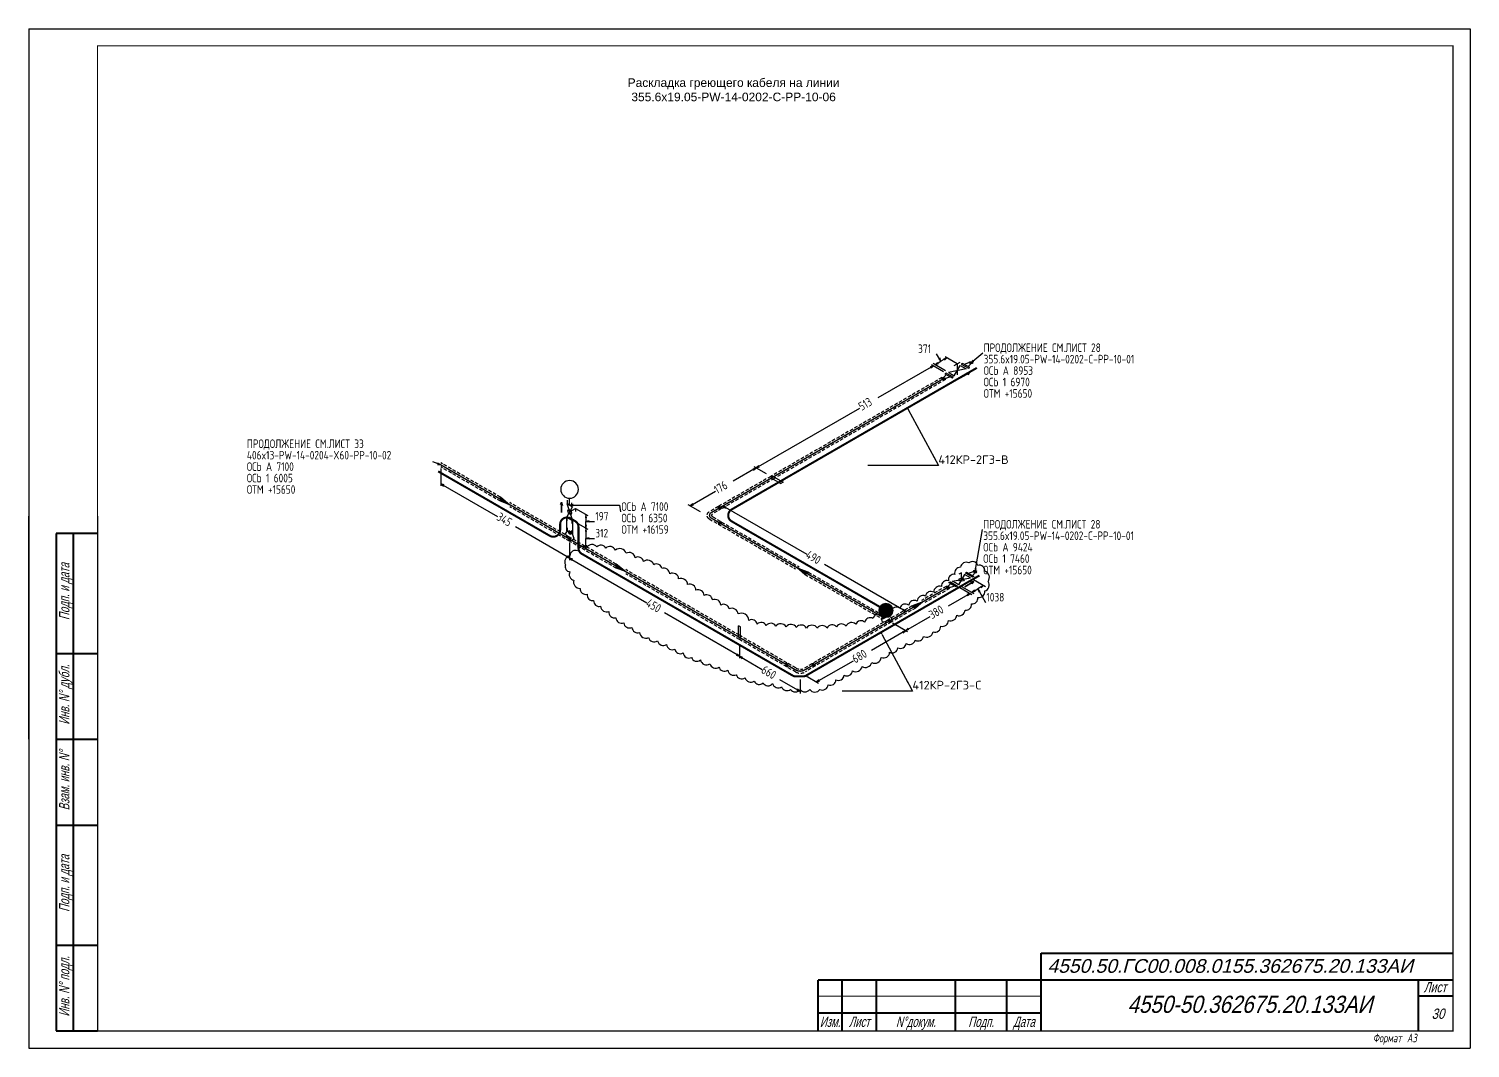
# Model space of a CAD drawing. Header units: millimetres. Extents: x 789 to 1209, y 747 to 1713.
# Drawn here: x 788.8 to 1208.8, y 747 to 1044 of the extents above; entities that cross this region are included whole.
import ezdxf
from ezdxf import colors
from ezdxf.entities.mleader import LeaderData, LeaderLine
from ezdxf.enums import TextEntityAlignment as Align
from ezdxf.math import Vec2, Vec3

# ---------------------------------------------------------------- set-up
doc = ezdxf.new("R2010")
doc.units = ezdxf.units.MM
for name, pattern in [('GT110', [1.5, 1, -0.5]), ('HIDDEN', [0.375, 0.25, -0.125]), ('JIS_02_4.0', [5.5, 4, -1.5])]:
    doc.linetypes.add(name, pattern=pattern)
for name, color, linetype in [('GT_1', 7, 'Continuous'), ('HEAT TRACING', 1, 'Continuous'), ('RAMKA', 2, 'Continuous'), ('TRACE', 1, 'HIDDEN')]:
    doc.layers.add(name, color=color, linetype=linetype)
for name, color, linetype, lineweight in [('HT_Equipment', 1, 'Continuous', 35), ('Текст штампа', 7, 'Continuous', 0), ('Электрообогрев', 1, 'JIS_02_4.0', 30)]:
    doc.layers.add(name, color=color, linetype=linetype, lineweight=lineweight)
doc.styles.add('Aryal.cyr 3', font='arial.ttf', dxfattribs={"width": 0.666667, "oblique": 15, "height": 3})
doc.styles.add('ESKDU', font='eskd_u.shx')
doc.styles.add('HTX1', font='GOST2304A', dxfattribs={"width": 0.98})
doc.styles.add('Pentair Style 1', font='isocpeur.ttf')
doc.styles.get("Standard").update_dxf_attribs({"font": 'txt.shx'})

# ---------------------------------------------------------------- blocks, each defined once
blk = doc.blocks.new('GA_END-SEAL')
at = {"layer": 'HT_Equipment', "color": 7, "true_color": 0xffffff, "const_width": 200}
blk.add_lwpolyline([(-100, 0, 1), (100, 0, 1)], format="xyb", close=True, dxfattribs=at)
at = {"layer": 'HT_Equipment'}
blk.add_circle((0, 0), 200, dxfattribs=at)
at = {"layer": 'HT_Equipment', "style": 'Pentair Style 1'}
blk.add_text('ES', height=180, dxfattribs=at).set_placement((0, 0), align=Align.MIDDLE_CENTER)
blk = doc.blocks.new('_Dot')
at = {"color": 0, "linetype": 'ByBlock', "lineweight": -2}
blk.add_line((-0.5, 0), (-1, 0), dxfattribs=at)
at = {"color": 0, "linetype": 'ByBlock', "const_width": 0.5}
blk.add_lwpolyline([(-0.25, 0, 1), (0.25, 0, 1)], format="xyb", close=True, dxfattribs=at)

msp = doc.modelspace()

# ---------------------------------------------------------------- linework, layer by layer
at = {"linetype": 'Continuous'}
for p, q in [((788.81, 1043.99), (788.81, 746.99)), ((788.81, 1043.99), (1208.81, 1043.99)), ((1208.81, 1043.99), (1208.81, 746.99)), ((788.81, 746.99), (1208.81, 746.99))]:
    msp.add_line(p, q, dxfattribs=at)
at = {"color": 7}
for p, q in [((788.81, 836.99), (788.81, 901.99)), ((808.81, 901.99), (808.81, 751.99))]:
    msp.add_line(p, q, dxfattribs=at)
at = {"linetype": 'Continuous', "const_width": 0.3}
msp.add_lwpolyline([(808.81, 1038.99), (1203.81, 1038.99), (1203.81, 751.99), (808.81, 751.99)], close=True, dxfattribs=at)
at = {"layer": 'GT_1', "flags": 128}
for points in [[(1054.59, 947.13), (1053.34, 949.28)], [(1063.34, 946.68), (1066.79, 949.58)], [(1052.39, 945.83), (1036.19, 936.48)], [(1051.64, 945.18), (1052.39, 945.83), (1051.44, 945.48)], [(1055.39, 944.08), (1051.84, 946.13)], [(1055.89, 944.38), (1052.34, 946.43)], [(1052.89, 946.13), (1054.59, 947.13)], [(1053.64, 946.78), (1052.89, 946.13), (1053.84, 946.48)], [(1053.94, 947.88), (1054.59, 947.13), (1054.24, 948.08)], [(1056.34, 948.13), (1054.59, 947.13)], [(1055.59, 947.48), (1056.34, 948.13), (1055.39, 947.78)], [(1059.34, 946.38), (1055.79, 948.43)], [(1057.64, 943.38), (1058.49, 942.88), (1060.24, 945.88), (1061.99, 944.88), (1056.79, 943.88), (1057.64, 943.38)], [(1058.49, 945.88), (1060.24, 946.88)], [(1059.39, 943.18), (1059.39, 946.38)], [(1061.59, 945.68), (1062.64, 945.08), (1062.99, 945.28), (1060.89, 946.48), (1060.54, 946.28), (1061.59, 945.68)], [(1062.54, 945.58), (1063.54, 946.58), (1063.14, 946.83), (1061.34, 946.23)], [(1063.34, 946.68), (1063.89, 946.68), (1063.79, 946.43), (1063.34, 946.38), (1062.79, 946.68), (1062.89, 946.93), (1063.34, 946.98), (1063.89, 946.68), (1063.44, 946.43), (1063.34, 946.88), (1062.99, 946.88), (1062.99, 946.68), (1063.34, 946.68)], [(1063.99, 947.43), (1063.34, 946.68), (1064.19, 947.18)], [(1055.39, 942.08), (1055.94, 942.08), (1055.84, 941.83), (1055.39, 941.78), (1054.84, 942.08), (1054.94, 942.33), (1055.39, 942.38), (1055.94, 942.08), (1055.49, 941.83), (1055.39, 942.28), (1055.04, 942.28), (1055.04, 942.08), (1055.39, 942.08)], [(1057.34, 942.58), (1055.59, 941.98), (1055.14, 942.23), (1056.19, 943.23)], [(1056.79, 942.88), (1057.84, 942.28), (1058.19, 942.48), (1056.14, 943.68), (1055.74, 943.48), (1056.79, 942.88)], [(1060.34, 942.28), (1062.94, 943.78), (1061.99, 943.58), (1062.59, 943.23), (1062.94, 943.78), (1060.34, 942.28)], [(1000.74, 916.03), (1030.99, 933.48)], [(908.89, 916.93), (906.54, 917.78)], [(907.89, 917.08), (908.89, 916.93), (908.04, 917.43)], [(908.89, 915.93), (908.89, 910.83)], [(1000.74, 916.03), (994.09, 912.23)], [(999.99, 915.38), (1000.74, 916.03), (999.79, 915.68)], [(1003.74, 914.28), (1000.19, 916.33)], [(1003.74, 914.28), (1000.19, 916.33)], [(1001.49, 916.68), (1000.74, 916.03), (1001.69, 916.38)], [(909.84, 911.08), (908.89, 911.43), (909.64, 910.78)], [(908.89, 911.43), (925.39, 901.88)], [(1005.69, 913.53), (1005.04, 913.18), (1007.94, 911.48)], [(1005.69, 913.53), (1008.59, 911.88), (1007.94, 911.48)], [(926.24, 906.93), (926.24, 907.58), (928.99, 905.33), (926.24, 906.38), (926.24, 907.48), (928.74, 905.48), (926.24, 906.43), (926.24, 907.43), (928.44, 905.63), (926.24, 906.48), (926.24, 907.33), (928.19, 905.83), (926.24, 906.58), (926.24, 907.23), (927.94, 905.93), (926.24, 906.63), (926.24, 907.18), (927.64, 906.13), (926.24, 906.73), (926.24, 907.08), (927.44, 906.23), (926.24, 906.83), (926.24, 907.03), (927.14, 906.43), (926.24, 906.88), (926.24, 906.93), (928.99, 905.33)], [(946.39, 905.23), (946.39, 907.23)], [(981.54, 904.98), (988.89, 909.23)], [(944.04, 903.03), (944.04, 906.08), (944.34, 905.13), (943.74, 905.48), (944.04, 906.08), (944.04, 903.03)], [(946.39, 901.23), (945.54, 901.73), (947.24, 904.73), (945.54, 905.73), (947.24, 900.73), (946.39, 901.23)], [(945.69, 906.63), (945.69, 905.63), (947.09, 904.83), (947.09, 905.83)], [(945.89, 903.53), (946.04, 903.83), (946.39, 903.83), (946.84, 903.38), (946.99, 902.88), (946.84, 902.48), (946.39, 902.53), (946.04, 902.93), (945.89, 903.53)], [(947.39, 905.38), (946.39, 905.23), (947.39, 905.08)], [(946.39, 905.23), (960.89, 905.23), (961.24, 903.28)], [(946.39, 903.23), (948.14, 904.23), (948.14, 903.38)], [(948.14, 904.23), (951.69, 902.18)], [(984.54, 903.23), (980.99, 905.28)], [(982.29, 905.63), (981.54, 904.98), (982.49, 905.33)], [(988.04, 903.23), (991.59, 905.28)], [(990.19, 904.48), (990.74, 904.48), (990.64, 904.23), (990.19, 904.18), (989.64, 904.48), (989.74, 904.73), (990.19, 904.78), (990.74, 904.48), (990.29, 904.23), (990.19, 904.68), (989.84, 904.68), (989.84, 904.48), (990.19, 904.48)], [(991.99, 904.63), (991.04, 904.98), (991.79, 904.33)], [(991.04, 904.98), (1015.49, 890.88)], [(946.39, 889.78), (930.59, 898.88)], [(946.39, 897.23), (945.54, 897.73), (945.54, 901.73), (947.24, 900.73), (947.24, 896.73), (946.39, 897.23)], [(945.69, 900.63), (945.69, 901.63), (947.09, 900.83), (947.09, 899.83)], [(948.14, 900.23), (951.69, 898.18)], [(948.14, 900.23), (951.69, 898.18)], [(951.29, 901.48), (951.14, 902.48), (950.99, 901.48)], [(950.99, 899.48), (951.14, 898.48), (951.29, 899.48)], [(951.14, 902.48), (951.14, 900.48)], [(952.14, 900.63), (951.14, 900.48), (952.14, 900.33)], [(951.14, 898.48), (951.14, 900.48)], [(951.14, 900.48), (953.64, 900.48)], [(990.19, 899.98), (989.64, 899.98), (989.74, 899.73), (990.19, 899.68), (990.74, 899.98), (990.64, 900.23), (990.19, 900.28), (989.64, 899.98), (990.09, 899.73), (990.19, 900.18), (990.54, 900.18), (990.54, 899.98), (990.19, 899.98)], [(946.39, 895.28), (945.74, 895.68), (945.19, 896.98), (945.74, 897.63), (947.14, 896.83), (947.59, 895.58), (947.14, 894.88), (946.39, 895.28)], [(945.69, 898.63), (945.69, 897.63), (947.09, 896.83), (947.09, 897.83)], [(946.39, 897.23), (946.14, 897.68), (945.94, 897.48), (946.14, 897.08), (946.64, 896.78), (946.84, 896.98), (946.64, 897.38), (946.14, 897.68), (946.14, 897.18), (946.59, 897.33), (946.74, 897.03), (946.59, 896.93), (946.39, 897.23)], [(946.39, 895.28), (946.64, 895.43), (946.39, 895.78), (946.14, 895.73), (946.14, 895.13), (946.39, 894.78), (946.64, 894.83), (946.64, 895.43), (946.19, 895.68), (946.59, 894.98), (946.39, 894.88), (946.19, 895.18), (946.39, 895.28)], [(951.29, 897.48), (951.14, 898.48), (950.99, 897.48)], [(951.14, 898.48), (951.14, 895.53)], [(952.14, 895.68), (951.14, 895.53), (952.14, 895.38)], [(951.14, 892.53), (951.14, 895.53)], [(951.14, 895.53), (953.64, 895.53)], [(1064.54, 885.83), (1066.69, 898.13)], [(945.44, 890.13), (946.39, 889.78), (945.64, 890.43)], [(946.39, 894.28), (946.39, 891.68)], [(946.39, 894.28), (946.39, 889.18)], [(946.39, 893.28), (946.39, 889.18)], [(948.14, 894.28), (951.69, 892.23)], [(950.99, 893.53), (951.14, 892.53), (951.29, 893.53)], [(947.34, 889.43), (946.39, 889.78), (947.14, 889.13)], [(946.39, 889.78), (968.89, 876.78)], [(959.99, 887.43), (959.99, 888.08), (962.74, 885.83), (959.99, 886.88), (959.99, 887.98), (962.49, 885.98), (959.99, 886.93), (959.99, 887.93), (962.19, 886.13), (959.99, 886.98), (959.99, 887.83), (961.94, 886.33), (959.99, 887.08), (959.99, 887.73), (961.69, 886.43), (959.99, 887.13), (959.99, 887.68), (961.39, 886.63), (959.99, 887.23), (959.99, 887.58), (961.19, 886.73), (959.99, 887.33), (959.99, 887.53), (960.89, 886.93), (959.99, 887.38), (959.99, 887.43), (962.74, 885.83)], [(1015.49, 885.33), (1014.94, 885.03), (1012.74, 886.93), (1015.99, 885.63), (1014.99, 885.03), (1012.99, 886.78), (1015.94, 885.58), (1015.09, 885.08), (1013.29, 886.63), (1015.89, 885.53), (1015.14, 885.13), (1013.54, 886.43), (1015.79, 885.53), (1015.19, 885.18), (1013.79, 886.33), (1015.74, 885.48), (1015.29, 885.23), (1014.09, 886.13), (1015.64, 885.43), (1015.34, 885.23), (1014.29, 886.03), (1015.59, 885.38), (1015.44, 885.28), (1014.59, 885.83), (1015.54, 885.33), (1015.49, 885.33), (1012.74, 886.93)], [(1044.34, 874.18), (1020.69, 887.88)], [(1064.54, 886.83), (1064.54, 885.83), (1064.89, 886.78)], [(1057.44, 882.38), (1056.39, 881.33), (1056.84, 881.08), (1058.64, 881.68)], [(1057.99, 882.03), (1056.94, 882.63), (1057.34, 882.83), (1059.39, 881.63), (1059.04, 881.43), (1057.99, 882.03)], [(1058.84, 882.53), (1057.99, 883.03), (1063.19, 884.03), (1061.44, 885.03), (1059.69, 882.03), (1058.84, 882.53)], [(1060.04, 883.83), (1060.59, 883.93), (1061.09, 883.83), (1061.34, 883.48), (1061.19, 883.18), (1060.59, 883.03), (1059.99, 883.18), (1059.79, 883.48), (1060.04, 883.83)], [(1060.59, 883.53), (1060.59, 885.53), (1059.84, 885.13)], [(1061.54, 881.43), (1064.14, 882.93), (1063.19, 882.73), (1063.79, 882.38), (1064.14, 882.93), (1061.54, 881.43)], [(1062.79, 884.83), (1061.74, 885.43), (1062.09, 885.63), (1064.19, 884.43), (1063.84, 884.23), (1062.79, 884.83)], [(1062.59, 885.38), (1064.34, 885.98), (1064.79, 885.73), (1063.79, 884.68)], [(1064.54, 885.83), (1064.54, 886.13), (1064.09, 886.08), (1063.99, 885.83), (1064.54, 885.53), (1064.99, 885.58), (1065.09, 885.83), (1064.54, 886.13), (1064.09, 885.88), (1064.89, 885.83), (1064.89, 885.63), (1064.54, 885.63), (1064.54, 885.83)], [(1064.04, 883.53), (1067.59, 881.48)], [(1056.59, 881.23), (1056.59, 881.53), (1056.14, 881.48), (1056.04, 881.23), (1056.59, 880.93), (1057.04, 880.98), (1057.14, 881.23), (1056.59, 881.53), (1056.14, 881.28), (1056.94, 881.23), (1056.94, 881.03), (1056.59, 881.03), (1056.59, 881.23)], [(1063.09, 879.48), (1056.69, 875.78)], [(1060.09, 881.23), (1063.64, 879.18)], [(1060.59, 881.53), (1064.14, 879.48)], [(1062.34, 878.83), (1063.09, 879.48), (1062.14, 879.13)], [(1063.59, 879.78), (1065.34, 880.78)], [(1064.34, 880.43), (1063.59, 879.78), (1064.54, 880.13)], [(1067.04, 881.78), (1065.34, 880.78)], [(1065.99, 880.03), (1065.34, 880.78), (1065.69, 879.83)], [(1065.34, 880.78), (1067.59, 876.88)], [(1066.29, 881.13), (1067.04, 881.78), (1066.09, 881.43)], [(995.89, 861.18), (974.09, 873.78)], [(1041.34, 872.43), (1044.89, 874.48)], [(1043.39, 874.53), (1044.34, 874.18), (1043.59, 874.83)], [(1046.69, 875.53), (1046.14, 875.83), (1049.44, 877.13), (1047.19, 875.23), (1046.19, 875.83), (1049.19, 876.98), (1047.14, 875.28), (1046.29, 875.78), (1048.89, 876.83), (1047.09, 875.33), (1046.34, 875.73), (1048.64, 876.63), (1046.99, 875.33), (1046.39, 875.68), (1048.39, 876.53), (1046.94, 875.38), (1046.49, 875.63), (1048.09, 876.33), (1046.84, 875.43), (1046.54, 875.63), (1047.89, 876.23), (1046.79, 875.48), (1046.64, 875.58), (1047.59, 876.03), (1046.74, 875.53), (1046.69, 875.53), (1049.44, 877.13)], [(996.19, 866.33), (995.59, 866.73), (995.59, 870.08)], [(996.19, 866.33), (996.19, 869.73), (995.59, 870.08)], [(1039.59, 871.43), (1038.94, 871.03), (1037.54, 871.23), (1037.24, 872.03), (1038.64, 872.83), (1039.94, 872.63), (1040.34, 871.83), (1039.59, 871.43)], [(1037.89, 872.43), (1037.34, 872.43), (1037.44, 872.18), (1037.89, 872.13), (1038.44, 872.43), (1038.34, 872.68), (1037.89, 872.73), (1037.34, 872.43), (1037.79, 872.18), (1037.89, 872.63), (1038.24, 872.63), (1038.24, 872.43), (1037.89, 872.43)], [(1037.89, 873.43), (1037.89, 872.43), (1038.24, 873.38)], [(1039.59, 871.43), (1039.59, 871.73), (1039.14, 871.68), (1039.04, 871.43), (1039.59, 871.13), (1040.04, 871.18), (1040.14, 871.43), (1039.59, 871.73), (1039.14, 871.48), (1039.94, 871.43), (1039.94, 871.23), (1039.59, 871.23), (1039.59, 871.43)], [(1040.44, 870.93), (1044.89, 868.38)], [(1041.34, 870.43), (1044.89, 868.38)], [(1044.34, 868.68), (1051.49, 872.78)], [(1044.34, 868.68), (1034.34, 862.88)], [(1043.59, 868.03), (1044.34, 868.68), (1043.39, 868.33)], [(1045.09, 869.33), (1044.34, 868.68), (1045.29, 869.03)], [(994.94, 861.53), (995.89, 861.18), (995.14, 861.83)], [(995.89, 864.68), (995.89, 860.58)], [(995.89, 864.68), (995.89, 860.58)], [(996.84, 860.83), (995.89, 861.18), (996.64, 860.53)], [(995.89, 861.18), (1002.49, 857.33)], [(1009.69, 858.68), (1009.94, 858.83), (1009.69, 859.18), (1009.44, 859.13), (1009.44, 858.53), (1009.69, 858.18), (1009.94, 858.23), (1009.94, 858.83), (1009.49, 859.08), (1009.89, 858.38), (1009.69, 858.28), (1009.49, 858.58), (1009.69, 858.68)], [(1017.49, 858.68), (1017.49, 858.98), (1017.04, 858.93), (1016.94, 858.68), (1017.49, 858.38), (1017.94, 858.43), (1018.04, 858.68), (1017.49, 858.98), (1017.04, 858.73), (1017.84, 858.68), (1017.84, 858.48), (1017.49, 858.48), (1017.49, 858.68)], [(1018.34, 853.68), (1029.14, 859.88)], [(1013.59, 850.93), (1007.69, 854.33)], [(1013.59, 854.43), (1013.59, 850.33)], [(1015.34, 855.43), (1018.89, 853.38)], [(1019.09, 854.33), (1018.34, 853.68), (1019.29, 854.03)], [(1012.64, 851.28), (1013.59, 850.93), (1012.84, 851.58)]]:
    msp.add_lwpolyline(points, dxfattribs=at)
at = {"layer": 'GT_1', "linetype": 'GT110', "flags": 128}
for points in [[(1054.89, 942.38), (1004.99, 913.58)], [(1055.89, 941.78), (1005.99, 912.98)], [(926.24, 907.53), (908.89, 917.53)], [(926.24, 906.33), (908.89, 916.33)], [(1004.99, 913.58), (989.69, 904.78)], [(1005.99, 912.98), (990.69, 904.18)], [(946.39, 895.88), (928.99, 905.93)], [(946.39, 894.68), (928.99, 904.73)], [(989.69, 904.78), (987.09, 903.28)], [(990.69, 904.18), (988.09, 902.68)], [(987.09, 901.18), (989.69, 899.68)], [(988.09, 901.78), (990.69, 900.28)], [(989.69, 899.68), (1012.24, 886.63)], [(990.69, 900.28), (1013.24, 887.23)], [(959.99, 888.03), (946.39, 895.88)], [(959.99, 886.83), (946.39, 894.68)], [(976.39, 878.53), (962.74, 886.43)], [(976.39, 877.33), (962.74, 885.23)], [(1014.99, 885.03), (1037.39, 872.13)], [(1015.99, 885.63), (1038.39, 872.73)], [(995.89, 867.28), (976.39, 878.53)], [(1056.09, 881.53), (1048.94, 877.43)], [(1057.09, 880.93), (1049.94, 876.83)], [(995.89, 866.08), (976.39, 877.33)], [(1046.19, 875.83), (1039.09, 871.73)], [(1047.19, 875.23), (1040.09, 871.13)], [(1039.09, 871.73), (1016.99, 858.98)], [(1040.09, 871.13), (1017.99, 858.38)], [(1009.69, 859.28), (995.89, 867.28)], [(1009.69, 858.08), (995.89, 866.08)], [(1012.29, 857.78), (1009.69, 859.28)], [(1012.29, 856.58), (1009.69, 858.08)], [(1016.99, 858.98), (1014.39, 857.48)], [(1017.99, 858.38), (1015.39, 856.88)]]:
    msp.add_lwpolyline(points, dxfattribs=at)
at = {"layer": 'GT_1', "const_width": 0.4, "flags": 128}
for points in [[(1005.49, 913.28), (1055.39, 942.08)], [(908.89, 916.93), (926.24, 906.93)], [(990.19, 904.48), (1005.49, 913.28)], [(928.99, 905.33), (946.39, 895.28)], [(987.59, 902.98), (990.19, 904.48)], [(990.19, 899.98), (987.59, 901.48)], [(1012.74, 886.93), (990.19, 899.98)], [(946.39, 895.28), (959.99, 887.43)], [(962.74, 885.83), (976.39, 877.93)], [(1037.89, 872.43), (1015.49, 885.33)], [(976.39, 877.93), (995.89, 866.68)], [(1049.44, 877.13), (1056.59, 881.23)], [(1039.59, 871.43), (1046.69, 875.53)], [(1017.49, 858.68), (1039.59, 871.43)], [(995.89, 866.68), (1009.69, 858.68)], [(1009.69, 858.68), (1012.29, 857.18)], [(1014.89, 857.18), (1017.49, 858.68)]]:
    msp.add_lwpolyline(points, dxfattribs=at)
at = {"layer": 'GT_1', "flags": 128}
msp.add_lwpolyline([(946.39, 907.23, 1), (946.39, 912.37, 1), (946.39, 907.23)], format="xyb", dxfattribs=at)
at = {"layer": 'GT_1', "linetype": 'GT110', "flags": 128}
for points in [[(987.07, 901.18, -0.57736), (987.07, 903.28)], [(988.11, 901.78, -0.57736), (988.11, 902.68)], [(1012.29, 857.78, 0.19251), (1014.37, 857.48)], [(1012.29, 856.58, 0.320027), (1015.41, 856.88)]]:
    msp.add_lwpolyline(points, format="xyb", dxfattribs=at)
at = {"layer": 'GT_1', "const_width": 0.4, "flags": 128}
for points in [[(987.59, 901.48, -0.57736), (987.59, 902.98)], [(1012.29, 857.18, 0.267941), (1014.89, 857.18)]]:
    msp.add_lwpolyline(points, format="xyb", dxfattribs=at)
at = {"layer": 'RAMKA', "color": 7, "lineweight": 40}
for p, q in [((808.81, 896.99), (796.81, 896.99)), ((796.81, 896.99), (796.81, 751.99)), ((801.81, 751.99), (801.81, 896.99)), ((796.81, 861.99), (808.81, 861.99)), ((796.81, 836.99), (808.81, 836.99)), ((796.81, 811.99), (808.81, 811.99)), ((796.81, 776.99), (808.81, 776.99)), ((796.81, 751.99), (808.81, 751.99))]:
    msp.add_line(p, q, dxfattribs=at)
at = {"layer": 'RAMKA', "color": 0, "lineweight": 40}
for p, q in [((1083.81, 751.99), (1083.81, 774.71)), ((1083.81, 774.71), (1203.87, 774.71)), ((1203.81, 766.83), (1018.81, 766.83)), ((1018.81, 751.99), (1018.81, 766.83)), ((1025.84, 752.18), (1025.84, 766.83)), ((1035.84, 751.99), (1035.84, 766.83)), ((1058.84, 751.99), (1058.84, 766.83)), ((1073.84, 751.99), (1073.84, 766.83)), ((1193.74, 751.99), (1193.74, 766.83)), ((1203.81, 762.15), (1193.74, 762.15)), ((1083.81, 757.18), (1018.81, 757.18))]:
    msp.add_line(p, q, dxfattribs=at)
at = {"layer": 'RAMKA', "color": 0, "lineweight": 9}
msp.add_line((1083.81, 762.18), (1018.81, 762.18), dxfattribs=at)
at = {"layer": 'TRACE', "lineweight": 25, "ltscale": 7, "const_width": 0.6, "flags": 128}
for points in [[(1065.06, 945.2), (993.61, 903.95, 0.57735), (993.61, 900.49), (1037.63, 875.07)], [(1065.82, 884.71), (1015.33, 855.56, -0.131421), (1014.33, 855.29), (1012.38, 855.29, -0.131884), (1011.38, 855.55), (949.98, 891, -0.267949), (948.98, 892.74), (948.98, 898.85, 0.267949), (947.98, 900.58), (946.64, 901.35, 0.57735), (943.64, 899.62), (943.64, 897.99, -0.57735), (940.64, 896.26), (908.08, 915.05)]]:
    msp.add_lwpolyline(points, format="xyb", dxfattribs=at)

# ---------------------------------------------------------------- block references
at = {"xscale": 0.01, "yscale": 0.01, "zscale": 0.01}
msp.add_blockref('GA_END-SEAL', (1038.56, 874.53), dxfattribs=at)

# ---------------------------------------------------------------- texts
at = {"color": 0, "oblique": 10, "width": 0.7}
msp.add_text('Формат А3', height=2.5, dxfattribs=at).set_placement((1180.49, 748.7))
at = {"color": 7, "linetype": 'Continuous', "ltscale": 3, "insert": (994.18, 1026.21), "char_height": 2.5, "width": 99.0105, "attachment_point": 5, "style": 'ESKDU'}
msp.add_mtext('{\\fArial|b0|i0|c204|p34;\\C0;Раскладка греющего кабеля на линии \\P355.6x19.05-PW-14-0202-C-PP-10-06}', dxfattribs=at)
at = {"layer": 'GT_1', "style": 'HTX1', "width": 0.98}
for s, p in [('371', (1047.94, 949.53)), ('ПРОДОЛЖЕНИЕ СМ.ЛИСТ 28', (1067.04, 949.83)), ('ОСЬ A 8953', (1067.04, 943.16)), ('355.6x19.05-PW-14-0202-C-PP-10-01', (1067.04, 946.5)), ('ОСЬ 1 6970', (1067.04, 939.83)), ('ОТМ +15650', (1067.04, 936.5)), ('ПРОДОЛЖЕНИЕ СМ.ЛИСТ 33', (852.35, 921.85)), ('406x13-PW-14-0204-X60-PP-10-02', (852.35, 918.51)), ('ОСЬ A 7100', (852.35, 915.18)), ('ОСЬ 1 6005', (852.35, 911.85)), ('ОТМ +15650', (852.35, 908.51)), ('197', (953.89, 900.73)), ('ОСЬ A 7100', (961.49, 903.53)), ('ОСЬ 1 6350', (961.49, 900.2)), ('ОТМ +16159', (961.49, 896.86)), ('ПРОДОЛЖЕНИЕ СМ.ЛИСТ 28', (1066.94, 898.38)), ('312', (953.89, 895.78)), ('355.6x19.05-PW-14-0202-C-PP-10-01', (1066.94, 895.05)), ('ОСЬ A 9424', (1066.94, 891.71)), ('ОСЬ 1 7460', (1066.94, 888.38)), ('ОТМ +15650', (1066.94, 885.05)), ('1038', (1067.84, 877.13))]:
    msp.add_text(s, height=2.5, dxfattribs=at).set_placement(p)
for s, rotation, p in [('513', 30, (1031.5, 932.63)), ('176', 30, (989.4, 908.35)), ('345', 330, (924.91, 901.02)), ('490', 330, (1014.97, 890)), ('450', 330, (968.41, 875.9)), ('380', 30, (1052, 871.93)), ('680', 30, (1029.62, 859.03)), ('660', 330, (1002.01, 856.47))]:
    msp.add_text(s, height=2.5, rotation=rotation, dxfattribs=at).set_placement(p)
at = {"layer": 'RAMKA', "color": 7, "lineweight": 20, "style": 'Aryal.cyr 3', "oblique": 15, "width": 0.666667}
for s, p in [('Подп. и дата', (799.13, 880.03)), ('Инв. N%%D дубл.', (799.13, 850)), ('Взам. инв. N%%D', (799.13, 825)), ('Подп. и дата', (799.13, 795)), ('Инв. N%%D подл.', (799.13, 765))]:
    msp.add_text(s, height=3, rotation=90, dxfattribs=at).set_placement(p, align=Align.MIDDLE_CENTER)
at = {"layer": 'RAMKA', "color": 0, "lineweight": 20, "style": 'Aryal.cyr 3', "oblique": 15, "width": 0.726944}
msp.add_text('Лист', height=3, dxfattribs=at).set_placement((1195.26, 763.26), (1201.88, 763.26), align=Align.FIT)
at = {"layer": 'RAMKA', "color": 0, "lineweight": 20, "style": 'Aryal.cyr 3', "oblique": 15, "width": 0.666667}
for s, p in [('Изм.', (1022.31, 754.68)), ('Лист', (1030.81, 754.68)), ('N%%Dдокум.', (1047.31, 754.68)), ('Подп.', (1066.31, 754.68)), ('Дата', (1078.81, 754.68))]:
    msp.add_text(s, height=3, dxfattribs=at).set_placement(p, align=Align.MIDDLE_CENTER)
at = {"layer": 'RAMKA', "color": 0, "lineweight": 20, "style": 'Aryal.cyr 3', "oblique": 15, "width": 0.8}
msp.add_text('30', height=3, dxfattribs=at).set_placement((1197.58, 755.52))
at = {"layer": 'Текст штампа', "color": 0, "lineweight": 20, "style": 'Aryal.cyr 3', "oblique": 15}
msp.add_text('4550.50.ГС00.008.0155.362675.20.133АИ', height=4, dxfattribs=at).set_placement((1138.87, 770.94), align=Align.MIDDLE_CENTER)
at = {"layer": 'Текст штампа', "color": 0, "lineweight": 20, "style": 'Aryal.cyr 3', "oblique": 15, "width": 0.85}
msp.add_text('4550-50.362675.20.133АИ', height=5, dxfattribs=at).set_placement((1144.6, 759.77), align=Align.MIDDLE_CENTER)

# ---------------------------------------------------------------- next in the draw order: leaders
at = {"layer": 'Электрообогрев', "linetype": 'Continuous', "lineweight": 25}
ml = msp.add_multileader_mtext('Standard', dxfattribs=at)
ml.set_content('412КР-2Г3-B', color=256)
ml.set_leader_properties()
ml.set_arrow_properties(name='DOT')
ml.build(insert=Vec2(0, 0))
ml.multileader.update_dxf_attribs({"has_dogleg": 0, "text_left_attachment_type": 6, "text_right_attachment_type": 6, "dogleg_length": 1, "arrow_head_size": 0.5})
ctx = ml.context
ctx.base_point, ctx.char_height, ctx.arrow_head_size, ctx.landing_gap_size, ctx.plane_origin = Vec3(1053.85, 916.71), 2.5, 0.5, 0, Vec3(1078.92, 871.53)
ctx.left_attachment, ctx.right_attachment = 6, 6
notes = []
notes.append((ctx, [(0, (1, 1, 0), (1053.35, 916.71), (1, 0), 0.5, [(0, [(1044.82, 933.56)], 0, [])])]))
ctx.mtext.insert, ctx.mtext.flow_direction = Vec3(1053.85, 919.71), 5
ctx.mtext.has_bg_fill, ctx.mtext.bg_color, ctx.mtext.bg_scale_factor, ctx.mtext.bg_transparency, ctx.mtext.use_window_bg_color = 1, -1027028792, 1.5, 0, 1
ml = msp.add_multileader_mtext('Standard', dxfattribs=at)
ml.set_content('412КР-2Г3-C', color=256)
ml.set_leader_properties()
ml.set_arrow_properties(name='DOT')
ml.build(insert=Vec2(0, 0))
ml.multileader.update_dxf_attribs({"has_dogleg": 0, "text_left_attachment_type": 6, "text_right_attachment_type": 6, "dogleg_length": 1, "arrow_head_size": 0.5})
ctx = ml.context
ctx.base_point, ctx.char_height, ctx.arrow_head_size, ctx.landing_gap_size, ctx.plane_origin = Vec3(1046.28, 851.02), 2.5, 0.5, 0, Vec3(1071.35, 805.84)
ctx.left_attachment, ctx.right_attachment = 6, 6
notes.append((ctx, [(0, (1, 1, 0), (1045.78, 851.02), (1, 0), 0.5, [(0, [(1037.25, 867.87)], 0, [])])]))
ctx.mtext.insert, ctx.mtext.flow_direction = Vec3(1046.28, 854.02), 5
ctx.mtext.has_bg_fill, ctx.mtext.bg_color, ctx.mtext.bg_scale_factor, ctx.mtext.bg_transparency, ctx.mtext.use_window_bg_color = 1, -1027028792, 1.5, 0, 1
for ctx, leaders in notes:
    for number, flags, end, landing, length, lines in leaders:
        leader = LeaderData()
        leader.index, (leader.has_last_leader_line, leader.has_dogleg_vector, leader.attachment_direction) = number, flags
        leader.last_leader_point, leader.dogleg_vector, leader.dogleg_length = Vec3(end), Vec3(landing), length
        for number, points, colour, breaks in lines:
            line = LeaderLine()
            line.index, line.vertices, line.color, line.breaks = number, Vec3.list(points), colors.encode_raw_color(colour), breaks
            leader.lines.append(line)
        ctx.leaders.append(leader)

# ---------------------------------------------------------------- next in the draw order: linework, layer by layer
at = {"layer": 'HEAT TRACING', "color": 2}
msp.add_lwpolyline([(946.5, 885.79, 0.520567), (947.62, 883.37, 0.520567), (947.62, 883.37, 0.520567), (949.48, 880.95, 0.520567), (949.48, 880.95, 0.520567), (951.53, 879.27, 0.520567), (951.53, 879.27, 0.520567), (953.39, 877.41, 0.520567), (953.39, 877.41, 0.520567), (955.44, 875.73, 0.520567), (955.44, 875.73, 0.520567), (957.86, 874.24, 0.520567), (957.86, 874.24, 0.520567), (959.91, 872.38, 0.520567), (959.91, 872.38, 0.520567), (962.15, 870.89, 0.520567), (962.15, 870.89, 0.520567), (964.57, 869.59, 0.520567), (964.57, 869.59, 0.520567), (966.8, 868.1, 0.520567), (966.8, 868.1, 0.520567), (969.41, 866.61, 0.520567), (969.41, 866.61, 0.520567), (972.02, 865.68, 0.520567), (972.02, 865.68, 0.520567), (974.63, 864.56, 0.520567), (974.63, 864.56, 0.520567), (977.05, 863.26, 0.520567), (977.05, 863.26, 0.520567), (979.47, 862.14, 0.520567), (979.47, 862.14, 0.520567), (981.89, 860.84, 0.520567), (981.89, 860.84, 0.520567), (984.5, 860.09, 0.520567), (984.5, 860.09, 0.520567), (987.3, 858.97, 0.520567), (987.3, 858.97, 0.520567), (989.9, 858.04, 0.520567), (989.9, 858.04, 0.520567), (992.51, 857.11, 0.520567), (992.51, 857.11, 0.520567), (994.93, 855.81, 0.520567), (994.93, 855.81, 0.520567), (997.54, 854.88, 0.520567), (997.54, 854.88, 0.520567), (1000.15, 853.95, 0.520567), (1000.15, 853.95, 0.520567), (1002.76, 853.39, 0.520567), (1002.76, 853.39, 0.520567), (1005.55, 853.2, 0.520567), (1005.55, 853.2, 0.520567), (1008.16, 852.27, 0.520567), (1008.16, 852.27, 0.520567), (1010.77, 851.52, 0.520567), (1010.77, 851.52, 0.520567), (1013.56, 851.52, 0.520567), (1013.56, 851.52, 0.520567), (1016.36, 851.52, 0.520567), (1016.36, 851.52, 0.520567), (1019.34, 851.52, 0.520567), (1019.34, 851.52, 0.520567), (1021.76, 852.83, 0.520567), (1021.76, 852.83, 0.520567), (1024, 854.32, 0.520567), (1024, 854.32, 0.520567), (1026.42, 855.62, 0.520567), (1026.42, 855.62, 0.520567), (1028.84, 856.92, 0.520567), (1028.84, 856.92, 0.520567), (1031.63, 858.23, 0.520567), (1031.63, 858.23, 0.520567), (1034.43, 859.35, 0.520567), (1034.43, 859.35, 0.520567), (1037.22, 860.84, 0.520567), (1037.22, 860.84, 0.520567), (1039.64, 862.32, 0.520567), (1039.64, 862.32, 0.520567), (1042.07, 863.63, 0.520567), (1042.07, 863.63, 0.520567), (1044.49, 864.93, 0.520567), (1044.49, 864.93, 0.520567), (1047.1, 865.86, 0.520567), (1047.1, 865.86, 0.520567), (1049.52, 866.98, 0.520567), (1049.52, 866.98, 0.520567), (1052.31, 868.28, 0.520567), (1052.31, 868.28, 0.520567), (1054.55, 869.96, 0.520567), (1054.55, 869.96, 0.520567), (1056.78, 871.64, 0.520567), (1056.78, 871.64, 0.520567), (1059.2, 873.12, 0.520567), (1059.2, 873.12, 0.520567), (1061.63, 874.61, 0.520567), (1061.63, 874.61, 0.520567), (1063.49, 876.48, 0.520567), (1063.49, 876.48, 0.520567), (1065.35, 878.34, 0.520567), (1065.35, 878.34, 0.520567), (1067.4, 880.2, 0.520567), (1067.4, 880.2, 0.520567), (1068.33, 882.99, 0.520567), (1068.33, 882.99, 0.520567), (1067.4, 885.97, 0.520567), (1067.4, 885.97, 0.520567), (1065.35, 887.65, 0.520567), (1065.35, 887.65, 0.520567), (1062.74, 888.39, 0.520567), (1062.74, 888.39, 0.520567), (1060.32, 887.09, 0.520567), (1060.32, 887.09, 0.520567), (1058.65, 885.04, 0.520567), (1058.65, 885.04, 0.520567), (1056.78, 883.18, 0.520567), (1056.78, 883.18, 0.520567), (1054.73, 881.5, 0.520567), (1054.73, 881.5, 0.520567), (1052.5, 879.83, 0.520567), (1052.5, 879.83, 0.520567), (1050.08, 878.71, 0.520567), (1050.08, 878.71, 0.520567), (1047.65, 877.22, 0.520567), (1047.65, 877.22, 0.520567), (1045.23, 876.1, 0.520567), (1045.23, 876.1, 0.520567), (1042.63, 875.17, 0.520567), (1042.63, 875.17, 0.520567), (1040.02, 874.24, 0.520567), (1040.02, 874.24, 0.520567), (1037.6, 873.12, 0.520567), (1037.6, 873.12, 0.520567), (1034.8, 872.19, 0.520567), (1034.8, 872.19, 0.520567), (1032.38, 871.08, 0.520567), (1032.38, 871.08, 0.520567), (1029.77, 870.52, 0.520567), (1029.77, 870.52, 0.520567), (1026.98, 869.96, 0.520567), (1026.98, 869.96, 0.520567), (1024.18, 869.77, 0.520567), (1024.18, 869.77, 0.520567), (1021.39, 869.4, 0.520567), (1021.39, 869.4, 0.520567), (1018.59, 869.4, 0.520567), (1018.59, 869.4, 0.520567), (1015.43, 869.4, 0.520567), (1015.43, 869.4, 0.520567), (1012.45, 869.59, 0.520567), (1012.45, 869.59, 0.520567), (1009.47, 869.77, 0.520567), (1009.47, 869.77, 0.520567), (1006.48, 869.96, 0.520567), (1006.48, 869.96, 0.520567), (1003.69, 870.15, 0.520567), (1003.69, 870.15, 0.520567), (1001.08, 870.52, 0.520567), (1001.08, 870.52, 0.520567), (998.66, 871.64, 0.520567), (998.66, 871.64, 0.520567), (995.49, 873.5, 0.520567), (995.49, 873.5, 0.520567), (992.89, 874.99, 0.520567), (992.89, 874.99, 0.520567), (990.46, 876.1, 0.520567), (990.46, 876.1, 0.520567), (988.04, 877.59, 0.520567), (988.04, 877.59, 0.520567), (985.62, 878.9, 0.520567), (985.62, 878.9, 0.520567), (983.2, 880.39, 0.520567), (983.2, 880.39, 0.520567), (980.78, 882.06, 0.520567), (980.78, 882.06, 0.520567), (978.17, 883.74, 0.520567), (978.17, 883.74, 0.520567), (975.56, 885.23, 0.520567), (975.56, 885.23, 0.520567), (973.32, 886.72, 0.520567), (973.32, 886.72, 0.520567), (970.9, 887.84, 0.520567), (970.9, 887.84, 0.520567), (967.92, 888.77, 0.520567), (967.92, 888.77, 0.520567), (965.5, 889.88, 0.520567), (965.5, 889.88, 0.520567), (962.89, 891.19, 0.520567), (962.89, 891.19, 0.520567), (959.73, 892.12, 0.520567), (959.73, 892.12, 0.520567), (956.93, 892.68, 0.520567), (956.93, 892.68, 0.520567), (954.32, 893.05, 0.520567), (954.32, 893.05, 0.520567), (951.34, 892.86, 0.520567), (951.34, 892.86, 0.520567), (948.73, 891.93, 0.520567), (948.73, 891.93, 0.520567), (946.5, 890.44, 0.520567), (946.5, 890.44, 0.520567), (945.2, 887.84, 0.520567), (945.2, 887.84, 0.520567)], format="xyb", close=True, dxfattribs=at)

doc.saveas('drawing.dxf')
